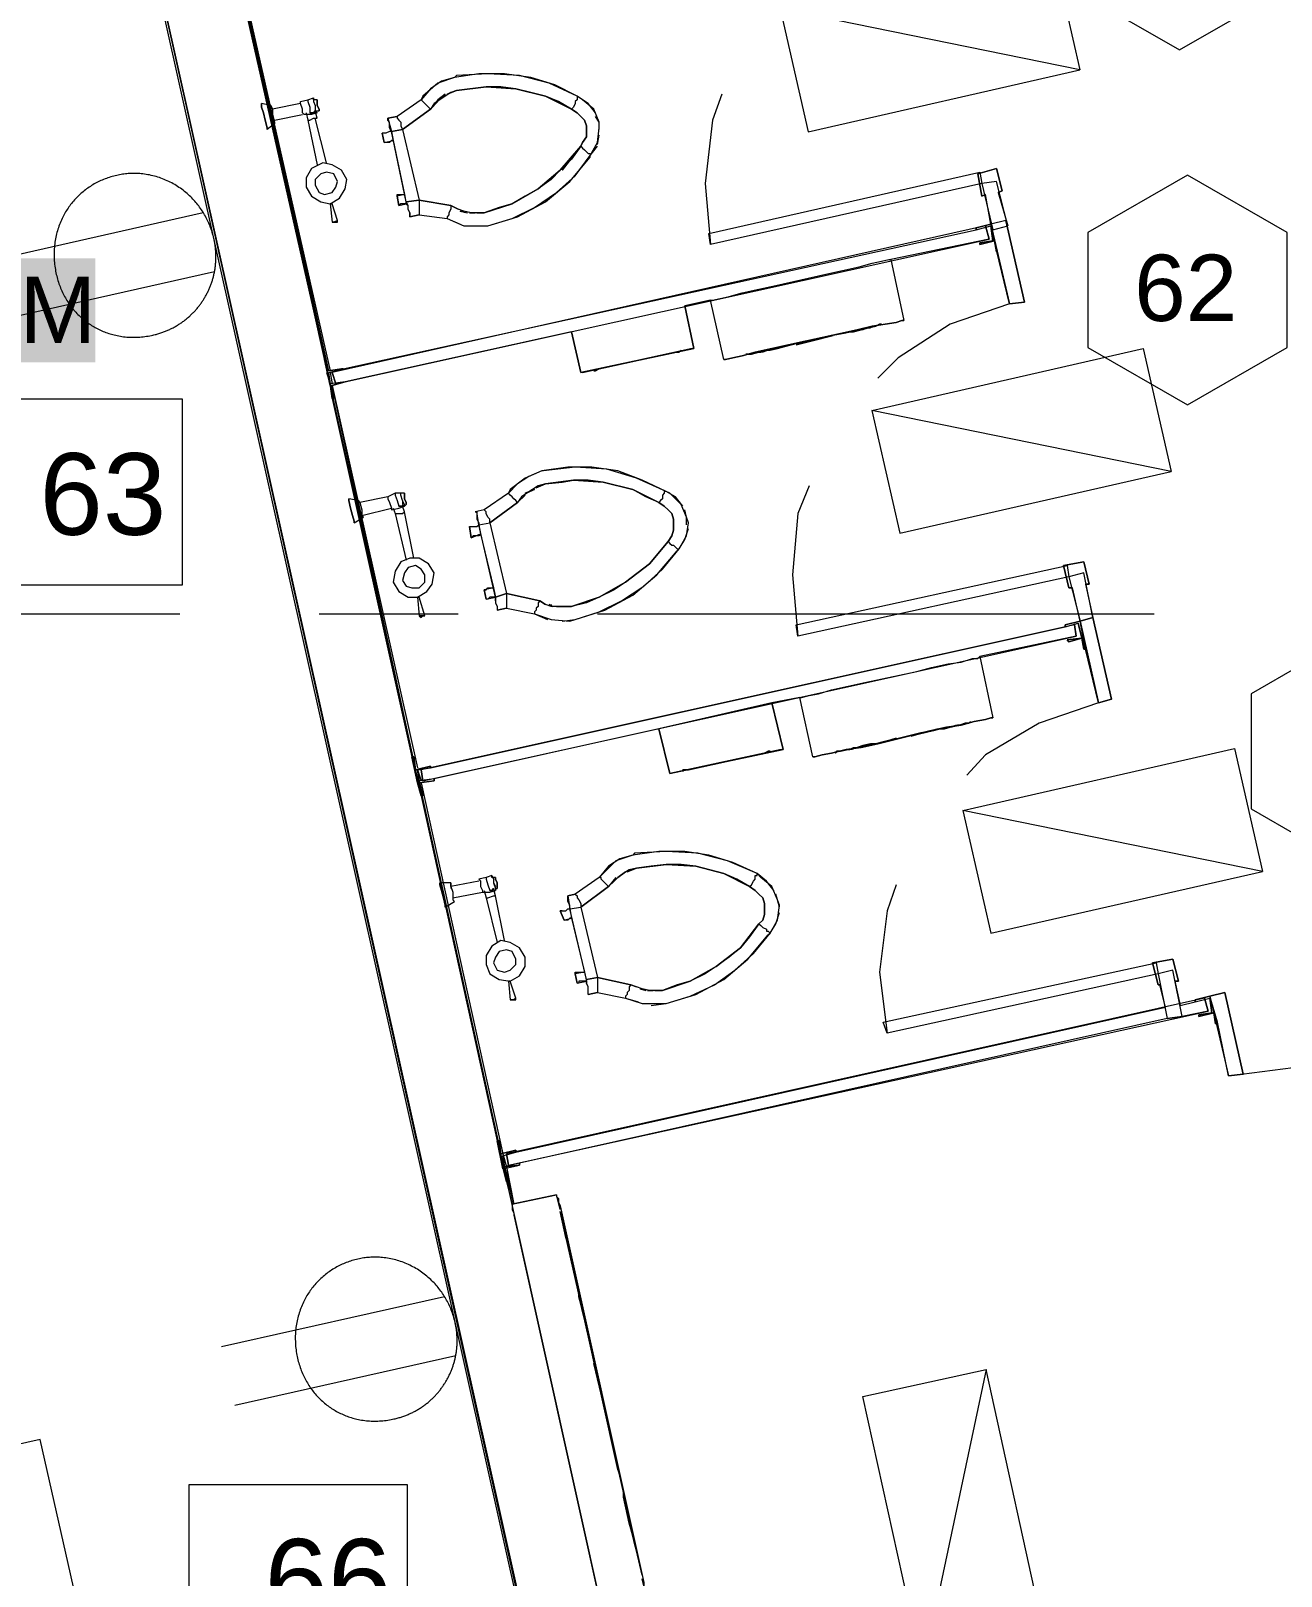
# Model space of a CAD drawing. Header units: inches. Extents: x 0.9 to 36.3, y 0.7 to 23.3.
# Drawn here: x 23.299 to 24.421, y 11.575 to 12.963 of the extents above; entities that cross this region are included whole.
import ezdxf

# ---------------------------------------------------------------- set-up
doc = ezdxf.new("R2010")
doc.units = ezdxf.units.IN
for name, color, linetype, lineweight, true_color in [('Doors', 7, 'Continuous', 5, 0xf2db9c), ('Lights', 7, 'Continuous', 15, 0xff0a0a), ('Numbering Lights', 1, 'Continuous', 15, 0xff0000), ('PDF_Geometry', 7, 'Continuous', 9, 0x777777)]:
    doc.layers.add(name, color=color, linetype=linetype, lineweight=lineweight, true_color=true_color)
doc.layers.add('Numbering receptecles', color=170, linetype='Continuous', lineweight=15)
doc.layers.add('Receptacles', color=170, linetype='Continuous', lineweight=15)
doc.layers.add('PDF_Solid Fills', color=7, linetype='Continuous', true_color=0xffffff)
doc.layers.add('PDF_Text', color=7, linetype='Continuous')
doc.styles.add('PDF Arial', font='arial.ttf')
doc.styles.get("Standard").update_dxf_attribs({"font": 'arial.ttf'})

msp = doc.modelspace()

# ---------------------------------------------------------------- linework, layer by layer
at = {"layer": 'Doors', "linetype": 'ByBlock'}
for points in [[(23.4857, 13.0078), (23.489, 12.9978), (23.4907, 12.9845), (23.489, 12.9978), (23.4924, 12.9845), (23.4907, 12.9845), (23.5624, 12.6678), (23.5657, 12.6578), (23.5774, 12.6595), (23.579, 12.6595), (24.1474, 12.7845), (24.1474, 12.7861), (24.1607, 12.7895), (24.1557, 12.8161)], [(23.919, 12.9061), (23.9107, 12.8828), (23.904, 12.8261), (23.909, 12.7711), (23.9074, 12.7811), (24.1507, 12.8361), (24.1524, 12.8261), (23.909, 12.7711)], [(24.1707, 12.8195), (24.1657, 12.8395), (24.1707, 12.8195)], [(24.1524, 12.8145), (24.149, 12.8345), (24.1524, 12.8145)], [(24.1673, 12.8178), (24.1707, 12.8195), (24.1673, 12.8178)], [(24.1673, 12.8178), (24.1757, 12.7878)], [(24.1773, 12.7178), (24.124, 12.6995), (24.0774, 12.6695), (24.059, 12.6512)], [(23.9974, 12.5545), (23.9874, 12.5295), (23.9824, 12.4745), (23.9874, 12.4195), (23.9857, 12.4295), (24.229, 12.4828), (24.2307, 12.4728), (23.9874, 12.4195)], [(24.2307, 12.4628), (24.2257, 12.4828), (24.2307, 12.4628)], [(24.2457, 12.4662), (24.2523, 12.4362), (24.244, 12.4762), (24.2307, 12.4728), (24.2407, 12.4328), (24.2523, 12.4362), (24.2407, 12.4328), (24.234, 12.4628)], [(24.249, 12.4662), (24.244, 12.4862), (24.249, 12.4662)], [(24.2457, 12.4662), (24.249, 12.4662), (24.2457, 12.4662)], [(24.2573, 12.3595), (24.204, 12.3412), (24.1557, 12.3128), (24.139, 12.2945)], [(24.0757, 12.1962), (24.0674, 12.1728), (24.0607, 12.1178), (24.0674, 12.0628), (24.064, 12.0728), (24.309, 12.1262), (24.3107, 12.1162), (24.0674, 12.0628)], [(24.329, 12.1095), (24.324, 12.1295), (24.329, 12.1095)], [(24.3107, 12.1062), (24.3057, 12.1262), (24.3107, 12.1062)], [(24.3857, 12.0262), (24.4507, 12.0345), (24.469, 12.0328)]]:
    msp.add_lwpolyline(points, dxfattribs=at)
for points in [[(24.149, 12.8345), (24.1657, 12.8395)], [(24.1524, 12.8145), (24.1557, 12.8161)], [(24.2257, 12.4828), (24.244, 12.4862)], [(24.2307, 12.4628), (24.234, 12.4628)], [(24.3057, 12.1262), (24.324, 12.1295)]]:
    msp.add_lwpolyline(points, close=True, dxfattribs=at)
at = {"layer": 'Lights', "linetype": 'ByBlock'}
for points in [[(23.9715, 12.9829), (24.2152, 13.0385), (24.2404, 12.9281), (23.9715, 12.9829), (23.9966, 12.8725), (24.2404, 12.9281)], [(24.0537, 12.6222), (24.2974, 12.6777), (24.3226, 12.5673), (24.0537, 12.6222), (24.0788, 12.5118), (24.3226, 12.5673)], [(24.1355, 12.263), (24.3793, 12.3186), (24.4044, 12.2082), (24.1355, 12.263), (24.1607, 12.1526), (24.4044, 12.2082)], [(24.0994, 11.4924), (24.0457, 11.7366), (24.1563, 11.7609), (24.0994, 11.4924), (24.21, 11.5167), (24.1563, 11.7609)], [(23.3619, 11.4542), (22.996, 11.3718), (22.9411, 11.6157), (23.3619, 11.4542), (23.307, 11.698), (22.9411, 11.6157)]]:
    msp.add_lwpolyline(points, dxfattribs=at)
at = {"layer": 'Numbering Lights', "linetype": 'ByBlock', "ltscale": 0.001}
for points in [[(24.3299, 13.1524), (24.2405, 13.1008), (24.2405, 12.9975), (24.3299, 12.9459), (24.4194, 12.9975), (24.4194, 13.1008)], [(24.3372, 12.8335), (24.2478, 12.7819), (24.2478, 12.6787), (24.3372, 12.6271), (24.4266, 12.6787), (24.4266, 12.7819)], [(24.4836, 12.4192), (24.3942, 12.3676), (24.3942, 12.2644), (24.4836, 12.2128), (24.573, 12.2644), (24.573, 12.3676)]]:
    msp.add_lwpolyline(points, close=True, dxfattribs=at)
at = {"layer": 'Numbering receptecles', "linetype": 'ByBlock', "ltscale": 0.001}
for points in [[(23.2385, 12.6325), (23.4345, 12.6325), (23.4345, 12.4652), (23.2385, 12.4652)], [(23.4406, 11.6575), (23.6366, 11.6575), (23.6366, 11.4902), (23.4406, 11.4902)]]:
    msp.add_lwpolyline(points, close=True, dxfattribs=at)
at = {"layer": 'PDF_Geometry', "linetype": 'ByBlock'}
for points in [[(22.2958, 10.8096), (23.8224, 11.1479), (23.8274, 11.1495), (23.419, 12.9828), (23.3624, 13.2428), (23.4107, 13.2528), (23.4574, 13.0411), (24.1007, 13.1845), (23.9557, 13.8344), (23.3124, 13.6911), (23.3291, 13.6194), (23.2807, 13.6094)], [(23.419, 12.9828), (23.3624, 13.2428), (23.3607, 13.2428), (23.359, 13.2428), (23.4174, 12.9811), (23.4174, 12.9828), (23.419, 12.9828), (23.7907, 11.3145)], [(23.489, 12.9978), (23.8957, 11.1645), (24.534, 11.3062)], [(23.4907, 12.9845), (23.4924, 12.9845), (23.4907, 12.9961), (23.5657, 12.6578), (23.4907, 12.9961), (23.5674, 12.6578)], [(23.7857, 11.3262), (23.4174, 12.9811), (23.4174, 12.9828)], [(23.7874, 11.3262), (23.419, 12.9828), (23.7874, 11.3262)], [(23.639, 12.7995), (23.639, 12.7961), (23.6474, 12.7978), (23.6724, 12.7945), (23.6874, 12.7878), (23.704, 12.7878), (23.709, 12.7878), (23.7357, 12.7961), (23.7607, 12.8095), (23.7824, 12.8278), (23.8007, 12.8495), (23.8007, 12.8511), (23.8074, 12.8628), (23.809, 12.8761), (23.809, 12.8811), (23.804, 12.8928), (23.794, 12.9011), (23.789, 12.9045), (23.764, 12.9161), (23.7374, 12.9228), (23.709, 12.9245), (23.6807, 12.9228), (23.679, 12.9211), (23.664, 12.9161), (23.6507, 12.9045), (23.649, 12.9011), (23.6274, 12.8861), (23.619, 12.8845), (23.6274, 12.8861), (23.6274, 12.8845), (23.629, 12.8828), (23.6307, 12.8811), (23.6307, 12.8778), (23.6324, 12.8745), (23.6224, 12.8728), (23.624, 12.8645), (23.634, 12.8161), (23.6357, 12.8078), (23.6374, 12.8061)], [(23.8057, 12.8895), (23.799, 12.8978), (23.789, 12.9045), (23.769, 12.9145), (23.7474, 12.9211), (23.724, 12.9245), (23.7007, 12.9245), (23.679, 12.9211), (23.6674, 12.9178), (23.6574, 12.9111), (23.649, 12.9011), (23.6274, 12.8861)], [(23.6707, 12.9061), (23.664, 12.9011), (23.6574, 12.8928), (23.6324, 12.8745), (23.6474, 12.8111), (23.6757, 12.8061), (23.6824, 12.8028), (23.6757, 12.8061), (23.6757, 12.8028), (23.674, 12.7995), (23.674, 12.7978), (23.6724, 12.7961), (23.6724, 12.7945), (23.684, 12.7895)], [(23.6724, 12.9061), (23.6807, 12.9095), (23.6757, 12.9078), (23.6707, 12.9045), (23.6657, 12.9011), (23.6607, 12.8978), (23.6574, 12.8928), (23.6557, 12.8945), (23.654, 12.8961), (23.6524, 12.8978), (23.6507, 12.8995), (23.649, 12.9011)], [(23.664, 12.9011), (23.6707, 12.9061), (23.6657, 12.9011)], [(23.7924, 12.8595), (23.784, 12.8478), (23.774, 12.8378), (23.7657, 12.8295), (23.754, 12.8211), (23.7424, 12.8145), (23.7307, 12.8078), (23.719, 12.8045), (23.7057, 12.7995), (23.7307, 12.8078), (23.754, 12.8211), (23.774, 12.8378), (23.754, 12.8211), (23.7307, 12.8078), (23.7057, 12.7995), (23.699, 12.7995), (23.7057, 12.7995), (23.7307, 12.8078), (23.754, 12.8211), (23.774, 12.8378), (23.7924, 12.8595), (23.794, 12.8628), (23.7974, 12.8678), (23.7974, 12.8728), (23.7974, 12.8778), (23.7957, 12.8828), (23.7924, 12.8861), (23.789, 12.8895), (23.784, 12.8928), (23.7607, 12.9045), (23.734, 12.9111), (23.7074, 12.9128), (23.6807, 12.9095), (23.6724, 12.9061), (23.6807, 12.9095), (23.7074, 12.9128), (23.734, 12.9111), (23.7607, 12.9045), (23.784, 12.8928), (23.7724, 12.8995), (23.7607, 12.9045), (23.7474, 12.9078), (23.734, 12.9111), (23.7207, 12.9128), (23.7074, 12.9128), (23.694, 12.9111), (23.6807, 12.9095), (23.7074, 12.9128), (23.734, 12.9111), (23.7607, 12.9045), (23.784, 12.8928)], [(23.514, 12.8961), (23.5057, 12.8978)], [(23.5407, 12.8978), (23.5157, 12.8928), (23.514, 12.8961), (23.5157, 12.8928), (23.5157, 12.8878), (23.5174, 12.8811), (23.5174, 12.8795), (23.5107, 12.8745)], [(23.5557, 12.9011), (23.5524, 12.9011), (23.5524, 12.9028), (23.5524, 12.8995), (23.554, 12.8961), (23.554, 12.8911), (23.5557, 12.8895), (23.5507, 12.8878), (23.544, 12.8878), (23.5424, 12.8895), (23.5424, 12.8928), (23.5407, 12.8978), (23.5407, 12.8995), (23.5474, 12.9011), (23.5524, 12.9028)], [(23.5457, 12.8895), (23.5474, 12.8828), (23.549, 12.8828), (23.5524, 12.8845), (23.5557, 12.8845), (23.554, 12.8911), (23.5574, 12.8911)], [(23.5474, 12.9011), (23.5474, 12.8995), (23.549, 12.8945), (23.549, 12.8895)], [(23.554, 12.8961), (23.554, 12.8928), (23.554, 12.8911), (23.5557, 12.8895)], [(23.6224, 12.8728), (23.6324, 12.8745), (23.6574, 12.8928), (23.664, 12.8995), (23.6574, 12.8928)], [(23.789, 12.9045), (23.789, 12.9028), (23.789, 12.9011), (23.7874, 12.8995), (23.7874, 12.8978), (23.7857, 12.8945), (23.784, 12.8928), (23.789, 12.8895), (23.7924, 12.8861), (23.7957, 12.8828), (23.7974, 12.8778), (23.7974, 12.8728), (23.7974, 12.8678), (23.794, 12.8628), (23.7924, 12.8595), (23.7757, 12.8378), (23.7924, 12.8595), (23.794, 12.8578), (23.7957, 12.8561), (23.7974, 12.8545), (23.799, 12.8528), (23.8007, 12.8528), (23.8007, 12.8511)], [(23.5174, 12.8828), (23.5424, 12.8878)], [(23.5174, 12.8795), (23.5174, 12.8811)], [(23.5474, 12.8828), (23.5557, 12.8428)], [(23.564, 12.8445), (23.554, 12.8845)], [(23.809, 12.8745), (23.809, 12.8811), (23.8057, 12.8861)], [(23.6474, 12.7978), (23.639, 12.7961), (23.639, 12.7978), (23.639, 12.7995), (23.6374, 12.8028), (23.6374, 12.8061), (23.6357, 12.8095), (23.6224, 12.8728), (23.6207, 12.8728), (23.6174, 12.8711), (23.6157, 12.8711), (23.614, 12.8711), (23.6157, 12.8628), (23.614, 12.8711)], [(23.6324, 12.8745), (23.6474, 12.8111), (23.6357, 12.8095), (23.6474, 12.8111)], [(23.8074, 12.8611), (23.809, 12.8695)], [(23.6957, 12.7878), (23.709, 12.7878), (23.7307, 12.7945), (23.7507, 12.8045), (23.7707, 12.8178), (23.7874, 12.8328), (23.8007, 12.8511), (23.8074, 12.8595)], [(23.7057, 12.7995), (23.699, 12.7995), (23.694, 12.7995), (23.6874, 12.8011), (23.6824, 12.8028), (23.6757, 12.8061), (23.6474, 12.8111), (23.6474, 12.8078), (23.6474, 12.8045), (23.6474, 12.8028), (23.6474, 12.7995), (23.6474, 12.7978), (23.6724, 12.7945)], [(23.5674, 12.8078), (23.569, 12.7911)], [(23.5674, 12.8078), (23.569, 12.8078), (23.5674, 12.8078)], [(23.574, 12.7911), (23.574, 12.7928), (23.569, 12.8078)], [(23.689, 12.7995), (23.684, 12.8011), (23.6907, 12.7995)], [(23.6857, 12.8011), (23.6874, 12.8011)], [(23.694, 12.7995), (23.6957, 12.7995)], [(23.569, 12.7911), (23.569, 12.7911)], [(23.5724, 12.6462), (24.159, 12.7761), (24.1557, 12.7878), (23.569, 12.6562), (23.5724, 12.6462), (23.569, 12.6562)], [(24.1557, 12.7878), (24.159, 12.7761), (24.0707, 12.7578), (24.0824, 12.7028)], [(24.174, 12.7928), (24.1907, 12.7195), (24.174, 12.7928), (24.1607, 12.7895), (24.1773, 12.7178), (24.1907, 12.7195), (24.1773, 12.7178), (24.1657, 12.7661), (24.1657, 12.7645), (24.164, 12.7745), (24.1507, 12.7711), (24.1507, 12.7728), (24.1624, 12.7745), (24.1607, 12.7878)], [(23.909, 12.7211), (23.9107, 12.7211), (23.9174, 12.7228), (23.9257, 12.7245), (23.9374, 12.7278), (23.9524, 12.7311), (23.9674, 12.7345), (24.0124, 12.7445), (24.0274, 12.7478), (24.0424, 12.7511), (24.054, 12.7545), (24.0624, 12.7561), (24.069, 12.7578), (24.0707, 12.7578)], [(23.9207, 12.6678), (23.909, 12.7211), (23.8857, 12.7161)], [(23.784, 12.6928), (23.5807, 12.6478), (23.569, 12.6445)], [(23.9524, 12.6745), (23.954, 12.6745), (23.9574, 12.6762), (23.9624, 12.6762), (23.969, 12.6778), (23.9757, 12.6795), (23.994, 12.6845), (23.979, 12.6812), (23.9724, 12.6795), (23.9657, 12.6778), (23.9607, 12.6762), (23.9557, 12.6745), (23.9524, 12.6745), (23.9507, 12.6745)], [(23.8924, 12.6778), (23.794, 12.6562), (23.8924, 12.6778)], [(23.8774, 12.6745), (23.809, 12.6595), (23.8774, 12.6745)], [(23.5674, 12.6445), (23.5624, 12.6678), (23.5657, 12.6578), (23.5774, 12.6595), (23.579, 12.6595), (23.5774, 12.6595), (23.5657, 12.6578), (23.5624, 12.6678)], [(23.564, 12.6562), (23.5674, 12.6462), (23.569, 12.6328), (23.5674, 12.6462), (23.5707, 12.6328), (23.569, 12.6328), (23.6407, 12.3112), (23.6424, 12.3112), (23.644, 12.2995), (23.6574, 12.3028), (23.6574, 12.3012), (23.6574, 12.3028), (23.644, 12.2995), (23.6424, 12.3112), (23.6407, 12.3112)], [(23.5657, 12.6562), (23.5674, 12.6462)], [(23.5674, 12.6562), (23.569, 12.6462)], [(23.569, 12.6445), (23.5807, 12.6478), (23.569, 12.6445)], [(23.569, 12.6328), (23.5707, 12.6328), (23.569, 12.6445), (23.644, 12.2995), (23.569, 12.6445), (23.6457, 12.3012)], [(23.7157, 12.4512), (23.7157, 12.4545), (23.7007, 12.5195), (23.7107, 12.5212), (23.7257, 12.4578), (23.7157, 12.4545), (23.7157, 12.4512), (23.7157, 12.4495), (23.7174, 12.4462), (23.7174, 12.4445), (23.7174, 12.4428), (23.7257, 12.4445), (23.7507, 12.4395), (23.7657, 12.4345), (23.7824, 12.4328), (23.7874, 12.4345), (23.814, 12.4428), (23.839, 12.4562), (23.8607, 12.4745), (23.879, 12.4962), (23.8807, 12.4978), (23.8874, 12.5095), (23.889, 12.5212), (23.8874, 12.5262), (23.8824, 12.5378), (23.8724, 12.5478), (23.869, 12.5495), (23.8424, 12.5612), (23.8157, 12.5695), (23.7874, 12.5712), (23.759, 12.5678), (23.7574, 12.5678), (23.7424, 12.5612), (23.729, 12.5512), (23.7274, 12.5478), (23.7057, 12.5328), (23.6974, 12.5312), (23.699, 12.5312), (23.699, 12.5295), (23.699, 12.5278), (23.699, 12.5245), (23.7007, 12.5212), (23.7007, 12.5195), (23.699, 12.5312)], [(23.884, 12.5362), (23.8774, 12.5445), (23.869, 12.5495), (23.8474, 12.5595), (23.8257, 12.5678), (23.8024, 12.5712), (23.7807, 12.5712), (23.7574, 12.5678), (23.7457, 12.5628), (23.7357, 12.5562), (23.7274, 12.5478), (23.7057, 12.5328)], [(23.7757, 12.4462), (23.7707, 12.4462), (23.7774, 12.4462), (23.784, 12.4462), (23.809, 12.4545), (23.8324, 12.4678), (23.854, 12.4845), (23.8707, 12.5045), (23.874, 12.5095), (23.8757, 12.5145), (23.8757, 12.5195), (23.8757, 12.5245), (23.874, 12.5295), (23.8707, 12.5328), (23.8674, 12.5362), (23.8624, 12.5395), (23.839, 12.5512), (23.8124, 12.5578), (23.7857, 12.5595), (23.7607, 12.5562), (23.7524, 12.5528), (23.7607, 12.5562), (23.7757, 12.5578), (23.7857, 12.5595), (23.8124, 12.5578), (23.839, 12.5512), (23.8624, 12.5395), (23.8507, 12.5445), (23.839, 12.5512), (23.8257, 12.5545), (23.8124, 12.5578), (23.799, 12.5595), (23.7857, 12.5595), (23.7724, 12.5578), (23.7607, 12.5562), (23.7757, 12.5578), (23.7857, 12.5595), (23.8124, 12.5578), (23.839, 12.5512), (23.8624, 12.5395)], [(23.634, 12.5478), (23.6307, 12.5478), (23.6257, 12.5478), (23.619, 12.5445), (23.594, 12.5395), (23.5924, 12.5412), (23.594, 12.5395), (23.5957, 12.5328), (23.5957, 12.5278), (23.5974, 12.5262)], [(23.619, 12.5445), (23.619, 12.5428), (23.6207, 12.5395), (23.6224, 12.5345), (23.6224, 12.5328), (23.629, 12.5345), (23.634, 12.5362), (23.6357, 12.5378)], [(23.6257, 12.5478), (23.6257, 12.5462), (23.6274, 12.5412), (23.629, 12.5362)], [(23.6324, 12.5412), (23.6324, 12.5378), (23.634, 12.5362), (23.634, 12.5378), (23.6324, 12.5412), (23.6307, 12.5462), (23.6307, 12.5478)], [(23.7107, 12.5212), (23.7357, 12.5395), (23.7424, 12.5462), (23.7357, 12.5395), (23.7107, 12.5212), (23.7257, 12.4578), (23.7257, 12.4545), (23.7257, 12.4512), (23.7257, 12.4478), (23.7257, 12.4462), (23.7257, 12.4445), (23.7507, 12.4395)], [(23.7524, 12.5528), (23.7607, 12.5562), (23.754, 12.5545), (23.749, 12.5512), (23.744, 12.5478), (23.739, 12.5445), (23.7357, 12.5395), (23.734, 12.5412), (23.7324, 12.5428), (23.7307, 12.5445), (23.729, 12.5462), (23.7274, 12.5478)], [(23.7357, 12.5395), (23.7424, 12.5462)], [(23.7507, 12.5512), (23.7424, 12.5478), (23.7507, 12.5512), (23.744, 12.5478)], [(23.869, 12.5495), (23.8674, 12.5495), (23.8674, 12.5478), (23.8657, 12.5462), (23.8657, 12.5428), (23.864, 12.5412), (23.8624, 12.5395), (23.8674, 12.5362), (23.8707, 12.5328), (23.874, 12.5295), (23.8757, 12.5245), (23.8757, 12.5195), (23.8757, 12.5145), (23.874, 12.5095), (23.8707, 12.5045), (23.854, 12.4845), (23.8324, 12.4678), (23.809, 12.4545), (23.784, 12.4462), (23.7774, 12.4462)], [(23.5924, 12.5412), (23.584, 12.5428)], [(23.589, 12.5212), (23.5974, 12.5262), (23.5957, 12.5278), (23.6224, 12.5345)], [(23.624, 12.5345), (23.6257, 12.5295), (23.6357, 12.4878)], [(23.6257, 12.5295), (23.6274, 12.5295), (23.6324, 12.5295), (23.634, 12.5312)], [(23.6424, 12.4895), (23.634, 12.5312), (23.6324, 12.5362)], [(23.7007, 12.5195), (23.7107, 12.5212), (23.7107, 12.5245), (23.709, 12.5262), (23.7074, 12.5295), (23.7074, 12.5312), (23.7057, 12.5328), (23.6974, 12.5312)], [(23.8874, 12.5195), (23.8874, 12.5262), (23.8857, 12.5328)], [(23.6924, 12.5178), (23.694, 12.5078), (23.6924, 12.5178), (23.694, 12.5178), (23.6957, 12.5178), (23.6974, 12.5178), (23.699, 12.5178), (23.7007, 12.5195), (23.7024, 12.5112), (23.714, 12.4628), (23.7157, 12.4545), (23.7257, 12.4578), (23.7557, 12.4512), (23.7607, 12.4478), (23.7557, 12.4512), (23.754, 12.4495), (23.754, 12.4462), (23.7524, 12.4445), (23.7524, 12.4428), (23.7507, 12.4412), (23.7507, 12.4395), (23.7624, 12.4345)], [(23.7757, 12.4328), (23.7874, 12.4345), (23.809, 12.4412), (23.829, 12.4512), (23.849, 12.4645), (23.8657, 12.4795), (23.8807, 12.4978), (23.8857, 12.5062), (23.889, 12.5162)], [(23.8707, 12.5045), (23.8624, 12.4945), (23.854, 12.4845), (23.844, 12.4762), (23.8324, 12.4678), (23.8224, 12.4612), (23.809, 12.4545), (23.7974, 12.4495), (23.784, 12.4462), (23.809, 12.4545), (23.8324, 12.4678), (23.854, 12.4845), (23.8707, 12.5045), (23.8724, 12.5028), (23.874, 12.5012), (23.8757, 12.5012), (23.8774, 12.4995), (23.879, 12.4978), (23.8807, 12.4978)], [(23.6457, 12.4545), (23.6474, 12.4378), (23.649, 12.4362)], [(23.6457, 12.4545), (23.6474, 12.4545), (23.6457, 12.4545)], [(23.6524, 12.4378), (23.6474, 12.4545)], [(23.784, 12.4462), (23.779, 12.4462), (23.7724, 12.4462), (23.7657, 12.4462), (23.7607, 12.4478), (23.7557, 12.4512), (23.7257, 12.4578)], [(23.7657, 12.4478), (23.7657, 12.4462)], [(22.9324, 12.4395), (23.4324, 12.4395)], [(23.5574, 12.4395), (23.6824, 12.4395)], [(23.6457, 12.2878), (23.6407, 12.3112), (23.6424, 12.3112), (23.644, 12.2995), (23.6574, 12.3028), (23.6574, 12.3012), (24.2273, 12.4278), (24.2273, 12.4295), (24.2407, 12.4328), (24.2523, 12.4362), (24.269, 12.3628), (24.2523, 12.4362), (24.2407, 12.4328), (24.2573, 12.3595), (24.269, 12.3628), (24.2573, 12.3595), (24.2457, 12.4078), (24.244, 12.4078), (24.2423, 12.4178), (24.2307, 12.4145), (24.229, 12.4162), (24.2423, 12.4178), (24.239, 12.4312)], [(23.6524, 12.4378), (23.6524, 12.4378)], [(23.7257, 12.4445), (23.7174, 12.4428)], [(23.7724, 12.4462), (23.774, 12.4462)], [(23.8074, 12.4395), (24.3073, 12.4395)], [(23.6507, 12.2895), (24.2373, 12.4195), (24.2357, 12.4295), (23.649, 12.2995), (23.6507, 12.2895), (23.649, 12.2995)], [(24.2357, 12.4295), (24.2373, 12.4195), (24.1507, 12.4012), (24.1624, 12.3462)], [(23.989, 12.3645), (23.9907, 12.3645), (23.9974, 12.3662), (24.0057, 12.3678), (24.0174, 12.3712), (24.0324, 12.3745), (24.0474, 12.3778), (24.094, 12.3878), (24.1074, 12.3912), (24.1224, 12.3945), (24.134, 12.3962), (24.144, 12.3995), (24.149, 12.3995), (24.1507, 12.4012)], [(24.0007, 12.3112), (23.989, 12.3645), (23.964, 12.3595), (23.8624, 12.3362), (23.8724, 12.2962), (23.974, 12.3178), (23.964, 12.3595), (23.974, 12.3178), (23.8724, 12.2962), (23.8624, 12.3362), (23.6607, 12.2912), (23.6607, 12.2895), (23.6474, 12.2878), (23.6507, 12.2762), (23.649, 12.2762)], [(23.9724, 12.3178), (23.8724, 12.2962), (23.9724, 12.3178)], [(23.9574, 12.3145), (23.889, 12.2995), (23.9574, 12.3145)], [(23.644, 12.2978), (23.6457, 12.2878), (23.649, 12.2762), (23.6457, 12.2878), (23.6474, 12.2895), (23.6507, 12.2762), (23.649, 12.2762), (23.7174, 11.9662), (23.719, 11.9662), (23.7207, 11.9545), (23.734, 11.9578), (23.734, 11.9562), (23.734, 11.9578), (23.7207, 11.9545), (23.719, 11.9662), (23.7174, 11.9662)], [(23.6474, 12.2895), (23.6457, 12.2995), (23.6474, 12.2895), (23.6457, 12.2995), (23.6474, 12.2895), (23.6457, 12.2995), (23.649, 12.2895)], [(23.649, 12.2878), (23.7224, 11.9545), (23.7257, 11.9428), (23.7324, 11.9095), (23.724, 11.9428), (23.7224, 11.9528), (23.724, 11.9428), (23.7324, 11.9095)], [(23.799, 12.0978), (23.8074, 12.0995), (23.8324, 12.0945), (23.8474, 12.0895), (23.864, 12.0895), (23.869, 12.0895), (23.8957, 12.0978), (23.9207, 12.1112), (23.9424, 12.1295), (23.9607, 12.1512), (23.9624, 12.1528), (23.969, 12.1645), (23.9707, 12.1778), (23.969, 12.1828), (23.964, 12.1945), (23.954, 12.2028), (23.9507, 12.2062), (23.924, 12.2178), (23.8974, 12.2245), (23.869, 12.2262), (23.8407, 12.2245), (23.839, 12.2228), (23.824, 12.2178), (23.8124, 12.2062), (23.809, 12.2028), (23.7874, 12.1878), (23.7807, 12.1862), (23.7874, 12.1878), (23.789, 12.1862), (23.789, 12.1845), (23.7907, 12.1828), (23.7924, 12.1795), (23.7924, 12.1762), (23.8074, 12.1128), (23.7974, 12.1112), (23.8074, 12.1128)], [(23.9657, 12.1912), (23.959, 12.1995), (23.9507, 12.2062), (23.929, 12.2162), (23.9074, 12.2228), (23.8857, 12.2262), (23.8624, 12.2262), (23.839, 12.2228), (23.8274, 12.2195), (23.8174, 12.2128), (23.809, 12.2028), (23.7874, 12.1878)], [(23.944, 12.1945), (23.949, 12.1912), (23.9524, 12.1878), (23.9557, 12.1845), (23.9574, 12.1795), (23.9574, 12.1745), (23.9574, 12.1695), (23.9557, 12.1645), (23.9524, 12.1612), (23.9357, 12.1395), (23.914, 12.1228), (23.8907, 12.1095), (23.8657, 12.1012), (23.859, 12.1012), (23.8657, 12.1012), (23.8907, 12.1095), (23.914, 12.1228), (23.9357, 12.1395), (23.9524, 12.1612), (23.9557, 12.1645), (23.9574, 12.1695), (23.9574, 12.1745), (23.9574, 12.1795), (23.9557, 12.1845), (23.9524, 12.1878), (23.949, 12.1912), (23.944, 12.1945), (23.9207, 12.2062), (23.8957, 12.2128), (23.869, 12.2145), (23.8424, 12.2112), (23.834, 12.2078), (23.8424, 12.2112), (23.869, 12.2145), (23.8957, 12.2128), (23.9207, 12.2062), (23.944, 12.1945), (23.9324, 12.2012), (23.9207, 12.2062), (23.9074, 12.2095), (23.8957, 12.2128), (23.8824, 12.2145), (23.869, 12.2145), (23.8557, 12.2128), (23.8424, 12.2112), (23.869, 12.2145), (23.8957, 12.2128), (23.9207, 12.2062), (23.944, 12.1945), (23.9457, 12.1962), (23.9474, 12.1995), (23.949, 12.2012), (23.949, 12.2028), (23.949, 12.2045), (23.9507, 12.2045), (23.9507, 12.2062)], [(23.6757, 12.1978), (23.6657, 12.1978)], [(23.7007, 12.1995), (23.6757, 12.1945), (23.6757, 12.1928)], [(23.6757, 12.1945), (23.6757, 12.1978), (23.6757, 12.1945), (23.6774, 12.1895), (23.6774, 12.1828), (23.679, 12.1812)], [(23.7124, 12.2045), (23.7074, 12.2028), (23.7007, 12.2012), (23.7024, 12.1995), (23.7024, 12.1945), (23.704, 12.1912), (23.704, 12.1895)], [(23.7074, 12.2028), (23.7074, 12.2012), (23.709, 12.1962), (23.7107, 12.1912)], [(23.7157, 12.2028), (23.7124, 12.2028), (23.7124, 12.2045), (23.714, 12.2012), (23.714, 12.1978), (23.7157, 12.1928), (23.7157, 12.1912)], [(23.714, 12.1978), (23.7157, 12.1945)], [(23.8074, 12.0995), (23.799, 12.0978), (23.799, 12.0995), (23.799, 12.1012), (23.799, 12.1045), (23.7974, 12.1078), (23.7974, 12.1112), (23.7824, 12.1745), (23.7924, 12.1762), (23.8174, 12.1945), (23.824, 12.2012), (23.8174, 12.1945)], [(23.824, 12.2028), (23.8174, 12.1945), (23.7924, 12.1762), (23.8074, 12.1128), (23.8374, 12.1062), (23.8424, 12.1045), (23.8374, 12.1062), (23.8357, 12.1045), (23.8357, 12.1012), (23.834, 12.0995), (23.834, 12.0978), (23.8324, 12.0962), (23.8324, 12.0945), (23.844, 12.0912)], [(23.834, 12.2078), (23.8424, 12.2112), (23.8357, 12.2095), (23.8307, 12.2062), (23.8257, 12.2028), (23.8224, 12.1995), (23.8174, 12.1945), (23.8157, 12.1962), (23.814, 12.1978), (23.8124, 12.1995), (23.8107, 12.2012), (23.8107, 12.2028), (23.809, 12.2028)], [(23.8257, 12.2028), (23.8324, 12.2078)], [(23.6774, 12.1845), (23.704, 12.1895), (23.7107, 12.1895), (23.7157, 12.1912), (23.7157, 12.1928), (23.7174, 12.1928)], [(23.7057, 12.1912), (23.7074, 12.1845), (23.7174, 12.1445)], [(23.7074, 12.1845), (23.709, 12.1845), (23.714, 12.1862), (23.7157, 12.1862)], [(23.724, 12.1462), (23.7157, 12.1862), (23.714, 12.1928)], [(23.7157, 12.1928), (23.7157, 12.1928)], [(23.9707, 12.1762), (23.969, 12.1828), (23.9674, 12.1878)], [(23.6707, 12.1762), (23.679, 12.1812), (23.6774, 12.1828)], [(23.7757, 12.1728), (23.774, 12.1728), (23.7757, 12.1728), (23.7774, 12.1728), (23.779, 12.1728), (23.7807, 12.1745), (23.7824, 12.1745), (23.784, 12.1662), (23.7957, 12.1178), (23.7974, 12.1095), (23.7974, 12.1078)], [(23.7824, 12.1745), (23.7924, 12.1762)], [(23.8557, 12.0878), (23.869, 12.0895), (23.8907, 12.0962), (23.9124, 12.1062), (23.9307, 12.1195), (23.9474, 12.1345), (23.9624, 12.1528), (23.9674, 12.1612), (23.9707, 12.1712)], [(23.9524, 12.1612), (23.944, 12.1495), (23.9357, 12.1395), (23.9257, 12.1312), (23.914, 12.1228), (23.904, 12.1162), (23.8907, 12.1095), (23.879, 12.1062), (23.8657, 12.1012), (23.8907, 12.1095), (23.914, 12.1228), (23.9357, 12.1395), (23.9524, 12.1612), (23.954, 12.1595), (23.9557, 12.1578), (23.959, 12.1562), (23.959, 12.1545), (23.9607, 12.1545), (23.9624, 12.1528)], [(24.3523, 12.0945), (24.3557, 12.0828), (24.3323, 12.0778), (24.324, 12.1195), (24.3107, 12.1162), (24.319, 12.0762), (24.3323, 12.0778), (24.319, 12.0762), (23.7374, 11.9462), (23.7374, 11.9445), (23.724, 11.9428), (23.7274, 11.9312), (23.7257, 11.9295)], [(23.7224, 11.9412), (23.7174, 11.9662), (23.719, 11.9662), (23.7207, 11.9545), (23.734, 11.9578), (23.734, 11.9562), (24.3173, 12.0862), (24.3123, 12.1062)], [(23.7274, 12.1095), (23.729, 12.0928), (23.7307, 12.0928)], [(23.729, 12.1095), (23.7274, 12.1095), (23.729, 12.1095)], [(23.734, 12.0928), (23.734, 12.0945), (23.729, 12.1095)], [(23.8657, 12.1012), (23.8607, 12.1012), (23.854, 12.1012), (23.8474, 12.1028), (23.8424, 12.1045), (23.8374, 12.1062), (23.8074, 12.1128), (23.8074, 12.1095), (23.8074, 12.1062), (23.8074, 12.1045), (23.8074, 12.1012), (23.8074, 12.0995), (23.8324, 12.0945)], [(23.8474, 12.1028), (23.8474, 12.1028)], [(23.854, 12.1012), (23.8557, 12.1012)], [(24.3257, 12.1095), (24.329, 12.1095), (24.3257, 12.1095)], [(24.3257, 12.1095), (24.3307, 12.0878), (24.344, 12.0912), (24.344, 12.0928), (24.3573, 12.0962), (24.3707, 12.0995), (24.3873, 12.0262), (24.3707, 12.0995), (24.3573, 12.0962), (24.374, 12.0245), (24.3873, 12.0262), (24.374, 12.0245), (24.364, 12.0728), (24.3623, 12.0712), (24.3607, 12.0812), (24.3473, 12.0778), (24.3473, 12.0795), (24.359, 12.0812), (24.3573, 12.0945)], [(23.7274, 11.9445), (24.3557, 12.0828), (24.3523, 12.0945), (23.7257, 11.9545), (23.7274, 11.9445), (23.7257, 11.9545)], [(23.7207, 11.9528), (23.7224, 11.9428), (23.7257, 11.9295), (23.7224, 11.9428), (23.724, 11.9428), (23.7274, 11.9312), (23.7257, 11.9295), (23.7307, 11.9095), (23.7707, 11.9178), (23.7307, 11.9095), (23.7307, 11.9078), (23.7307, 11.9062), (23.7307, 11.9045), (23.7324, 11.9012), (23.7324, 11.8995), (23.8074, 11.5612), (23.809, 11.5579), (23.809, 11.5562), (23.809, 11.5545), (23.809, 11.5529), (23.809, 11.5512)], [(23.7224, 11.9528), (23.724, 11.9428)], [(23.774, 11.9045), (23.7707, 11.9178), (23.7707, 11.9162), (23.7724, 11.9145), (23.7724, 11.9128), (23.7724, 11.9112), (23.774, 11.9078), (23.849, 11.5695), (23.849, 11.5679), (23.849, 11.5645), (23.8507, 11.5629), (23.8507, 11.5612), (23.8507, 11.5595), (23.8474, 11.5729)], [(23.8474, 11.5762), (23.774, 11.9028)], [(23.8174, 11.7112), (23.804, 11.7662), (23.8174, 11.7112)]]:
    msp.add_lwpolyline(points, dxfattribs=at)
for points in [[(23.5107, 12.8745), (23.5107, 12.8761), (23.509, 12.8828), (23.5074, 12.8895), (23.5057, 12.8945), (23.5057, 12.8978), (23.5057, 12.8945), (23.5074, 12.8895), (23.509, 12.8828), (23.5107, 12.8761)], [(23.554, 12.8911), (23.5524, 12.8895), (23.549, 12.8895), (23.5524, 12.8895)], [(23.5574, 12.8911), (23.5574, 12.8928), (23.5557, 12.8961), (23.5557, 12.8995), (23.5557, 12.9011), (23.5557, 12.8995), (23.5557, 12.8961), (23.5574, 12.8928)], [(23.6224, 12.8728), (23.6207, 12.8761), (23.6207, 12.8795), (23.6207, 12.8811), (23.619, 12.8828), (23.619, 12.8845)], [(23.624, 12.8645), (23.6224, 12.8645), (23.6207, 12.8628), (23.619, 12.8628), (23.6174, 12.8628), (23.6157, 12.8628)], [(23.5824, 12.8295), (23.5774, 12.8378), (23.569, 12.8428), (23.5607, 12.8445), (23.5507, 12.8395), (23.5457, 12.8311), (23.5457, 12.8228), (23.5507, 12.8145), (23.559, 12.8095), (23.5674, 12.8078), (23.5757, 12.8128), (23.5807, 12.8211), (23.5824, 12.8295), (23.5774, 12.8378), (23.569, 12.8428), (23.5607, 12.8445), (23.5507, 12.8395), (23.5457, 12.8311), (23.5457, 12.8228), (23.5507, 12.8145), (23.559, 12.8095), (23.5674, 12.8078), (23.5757, 12.8128), (23.5807, 12.8211)], [(23.574, 12.8278), (23.5707, 12.8345), (23.564, 12.8361), (23.559, 12.8345), (23.554, 12.8295), (23.554, 12.8245), (23.5574, 12.8178), (23.5624, 12.8161), (23.569, 12.8178), (23.5724, 12.8228)], [(24.1757, 12.7878), (24.1657, 12.8278), (24.1524, 12.8261), (24.1624, 12.7845)], [(23.634, 12.8161), (23.6274, 12.8145), (23.6274, 12.8161), (23.629, 12.8161), (23.6307, 12.8161), (23.6324, 12.8161)], [(23.629, 12.8061), (23.6274, 12.8145)], [(23.6357, 12.8078), (23.634, 12.8078), (23.6324, 12.8078), (23.6307, 12.8078), (23.629, 12.8061)], [(23.6924, 12.7995), (23.6974, 12.7995)], [(23.5707, 12.7911), (23.569, 12.7911), (23.5707, 12.7911), (23.574, 12.7928)], [(23.5724, 12.7911), (23.569, 12.7911), (23.5724, 12.7911), (23.574, 12.7911)], [(24.1607, 12.7878), (24.1624, 12.7745), (24.1507, 12.7728), (24.1507, 12.7711), (24.164, 12.7745), (24.1657, 12.7645), (24.1657, 12.7661), (24.1607, 12.7895), (24.1474, 12.7861), (24.1474, 12.7845)], [(24.1607, 12.7895), (24.1474, 12.7861), (24.1474, 12.7845), (24.1474, 12.7861)], [(24.1657, 12.7661), (24.1657, 12.7645), (24.164, 12.7745), (24.1507, 12.7711), (24.1507, 12.7728), (24.1624, 12.7745), (24.1607, 12.7878), (24.1624, 12.7745), (24.1507, 12.7728), (24.1507, 12.7711), (24.164, 12.7745), (24.1657, 12.7645)], [(23.784, 12.6928), (23.7924, 12.6562), (23.894, 12.6778), (23.8857, 12.7161), (23.894, 12.6778), (23.7924, 12.6562)], [(24.0257, 12.6912), (23.979, 12.6812), (23.964, 12.6778), (23.949, 12.6745), (23.9374, 12.6712), (23.929, 12.6695), (23.9224, 12.6678), (23.9207, 12.6678), (23.9224, 12.6678), (23.929, 12.6695), (23.9374, 12.6712), (23.949, 12.6745), (23.964, 12.6778), (23.979, 12.6812), (24.0257, 12.6912), (24.0407, 12.6945), (24.054, 12.6978), (24.0657, 12.6995), (24.0757, 12.7011), (24.0807, 12.7028), (24.0824, 12.7028), (24.0807, 12.7028), (24.0757, 12.7011), (24.0657, 12.6995), (24.054, 12.6978), (24.0407, 12.6945), (24.0257, 12.6912), (24.034, 12.6928), (24.044, 12.6945), (24.0507, 12.6962), (24.0574, 12.6978), (24.0607, 12.6995), (24.0624, 12.6995), (24.0607, 12.6995), (24.0574, 12.6978), (24.0507, 12.6962), (24.044, 12.6945), (24.034, 12.6928), (24.0257, 12.6912), (23.979, 12.6812), (23.969, 12.6778), (23.9607, 12.6762), (23.9524, 12.6745), (23.9457, 12.6728), (23.9424, 12.6728), (23.9407, 12.6728), (23.9424, 12.6728), (23.9457, 12.6728), (23.9524, 12.6745), (23.9607, 12.6762), (23.969, 12.6778), (23.979, 12.6812)], [(24.0057, 12.6862), (23.9857, 12.6812), (23.999, 12.6845), (24.019, 12.6895)], [(24.009, 12.6878), (24.0257, 12.6912), (24.0324, 12.6928), (24.0374, 12.6928), (24.044, 12.6945), (24.0474, 12.6962), (24.0507, 12.6962), (24.0524, 12.6962), (24.049, 12.6962), (24.0457, 12.6945), (24.0407, 12.6945), (24.0357, 12.6928), (24.029, 12.6912)], [(23.8824, 12.6762), (23.8807, 12.6745), (23.8774, 12.6745), (23.8807, 12.6745)], [(23.5674, 12.6462), (23.5657, 12.6562), (23.579, 12.6595), (23.5774, 12.6595), (23.5657, 12.6578), (23.5624, 12.6678), (23.5674, 12.6445), (23.5807, 12.6478)], [(23.5674, 12.6462), (23.5657, 12.6562)], [(23.5657, 12.6562), (23.5674, 12.6462)], [(23.809, 12.6595), (23.8057, 12.6578), (23.804, 12.6578), (23.8057, 12.6578)], [(23.569, 12.6328), (23.5707, 12.6328), (23.569, 12.6445), (23.5707, 12.6328)], [(23.6357, 12.5378), (23.6357, 12.5395), (23.634, 12.5428), (23.634, 12.5462), (23.634, 12.5478), (23.634, 12.5462), (23.634, 12.5428), (23.6357, 12.5395)], [(23.589, 12.5212), (23.589, 12.5228), (23.5874, 12.5278), (23.5857, 12.5345), (23.584, 12.5412), (23.584, 12.5428), (23.584, 12.5412), (23.5857, 12.5345), (23.5874, 12.5278), (23.589, 12.5228)], [(23.6324, 12.5362), (23.6307, 12.5362), (23.629, 12.5362), (23.6307, 12.5362)], [(23.7024, 12.5112), (23.7007, 12.5095), (23.699, 12.5095), (23.6974, 12.5095), (23.6957, 12.5095), (23.694, 12.5078)], [(23.6607, 12.4762), (23.6557, 12.4845), (23.6474, 12.4895), (23.639, 12.4895), (23.6307, 12.4862), (23.6257, 12.4778), (23.624, 12.4678), (23.629, 12.4595), (23.6374, 12.4545), (23.6457, 12.4545), (23.654, 12.4595), (23.659, 12.4662), (23.6607, 12.4762), (23.6557, 12.4845), (23.6474, 12.4895), (23.639, 12.4895), (23.6307, 12.4862), (23.6257, 12.4778), (23.624, 12.4678), (23.629, 12.4595), (23.6374, 12.4545), (23.6457, 12.4545), (23.654, 12.4595), (23.659, 12.4662)], [(23.6524, 12.4745), (23.649, 12.4795), (23.644, 12.4828), (23.6374, 12.4812), (23.634, 12.4762), (23.6324, 12.4695), (23.6357, 12.4645), (23.6407, 12.4628), (23.6474, 12.4628), (23.6524, 12.4678)], [(23.714, 12.4628), (23.7057, 12.4612), (23.7074, 12.4612), (23.709, 12.4628), (23.7107, 12.4628)], [(23.7074, 12.4528), (23.7057, 12.4612)], [(23.7157, 12.4545), (23.7124, 12.4545), (23.7107, 12.4545), (23.709, 12.4528), (23.7074, 12.4528)], [(23.764, 12.4478), (23.7674, 12.4462)], [(23.6507, 12.4378), (23.649, 12.4362), (23.6507, 12.4378), (23.6524, 12.4378), (23.6507, 12.4378), (23.6474, 12.4378), (23.6507, 12.4378), (23.6524, 12.4378)], [(24.239, 12.4312), (24.2423, 12.4178), (24.229, 12.4162), (24.2307, 12.4145), (24.2423, 12.4178), (24.244, 12.4078), (24.2457, 12.4078), (24.2407, 12.4328), (24.2273, 12.4295), (24.2273, 12.4278)], [(24.2407, 12.4328), (24.2273, 12.4295), (24.2273, 12.4278), (24.2273, 12.4295)], [(24.2457, 12.4078), (24.244, 12.4078), (24.2423, 12.4178), (24.2307, 12.4145), (24.229, 12.4162), (24.2423, 12.4178), (24.239, 12.4312), (24.2423, 12.4178), (24.229, 12.4162), (24.2307, 12.4145), (24.2423, 12.4178), (24.244, 12.4078)], [(24.1057, 12.3345), (24.059, 12.3228), (24.044, 12.3195), (24.0307, 12.3178), (24.0174, 12.3145), (24.009, 12.3128), (24.0024, 12.3112), (24.0007, 12.3112), (24.0024, 12.3112), (24.009, 12.3128), (24.0174, 12.3145), (24.0307, 12.3178), (24.044, 12.3195), (24.059, 12.3228), (24.1057, 12.3345), (24.1207, 12.3378), (24.134, 12.3395), (24.1457, 12.3428), (24.1557, 12.3445), (24.1607, 12.3462), (24.1624, 12.3462), (24.1607, 12.3462), (24.1557, 12.3445), (24.1457, 12.3428), (24.134, 12.3395), (24.1207, 12.3378), (24.1057, 12.3345), (24.1157, 12.3362), (24.124, 12.3378), (24.1324, 12.3395), (24.1374, 12.3412), (24.1407, 12.3412), (24.1424, 12.3428), (24.1407, 12.3412), (24.1374, 12.3412), (24.1324, 12.3395), (24.124, 12.3378), (24.1157, 12.3362), (24.1057, 12.3345), (24.059, 12.3228), (24.049, 12.3212), (24.0407, 12.3195), (24.0324, 12.3178), (24.0257, 12.3162), (24.0224, 12.3162), (24.0207, 12.3145), (24.0224, 12.3162), (24.0257, 12.3162), (24.0324, 12.3178), (24.0407, 12.3195), (24.049, 12.3212), (24.059, 12.3228)], [(24.089, 12.3295), (24.1057, 12.3345), (24.1124, 12.3362), (24.119, 12.3362), (24.124, 12.3378), (24.129, 12.3395), (24.1307, 12.3395), (24.1324, 12.3395), (24.1307, 12.3395), (24.1257, 12.3378), (24.1207, 12.3378), (24.1157, 12.3362), (24.109, 12.3345)], [(24.0757, 12.3278), (24.059, 12.3228), (24.0524, 12.3228), (24.0457, 12.3212), (24.0407, 12.3195), (24.0357, 12.3178), (24.0324, 12.3178), (24.034, 12.3178), (24.0374, 12.3195), (24.0424, 12.3195), (24.049, 12.3212), (24.0557, 12.3228)], [(24.0857, 12.3295), (24.0657, 12.3245), (24.079, 12.3278), (24.099, 12.3328)], [(23.6474, 12.2895), (23.6457, 12.2995), (23.6574, 12.3012), (23.6574, 12.3028), (23.644, 12.2995), (23.6424, 12.3112), (23.6407, 12.3112), (23.6457, 12.2878), (23.6607, 12.2895), (23.6607, 12.2912)], [(23.9624, 12.3162), (23.9607, 12.3162), (23.9574, 12.3145), (23.9607, 12.3162)], [(23.889, 12.2995), (23.884, 12.2995), (23.884, 12.2978), (23.884, 12.2995)], [(23.6474, 12.2878), (23.6607, 12.2895), (23.6607, 12.2912), (23.6607, 12.2895)], [(23.7207, 11.9545), (23.6474, 12.2878)], [(23.649, 12.2762), (23.6507, 12.2762), (23.6474, 12.2878), (23.6507, 12.2762)], [(23.6707, 12.1762), (23.6707, 12.1778), (23.669, 12.1845), (23.6674, 12.1912), (23.6657, 12.1962), (23.6657, 12.1978), (23.6657, 12.1962), (23.6674, 12.1912), (23.669, 12.1845), (23.6707, 12.1778)], [(23.7174, 12.1928), (23.7174, 12.1945), (23.7174, 12.1978), (23.7157, 12.2012), (23.7157, 12.2028), (23.7157, 12.2012), (23.7174, 12.1978), (23.7174, 12.1945)], [(23.8324, 12.2078), (23.8257, 12.2028)], [(23.714, 12.1928), (23.7124, 12.1912), (23.7107, 12.1912), (23.7124, 12.1912)], [(23.7824, 12.1745), (23.7824, 12.1778), (23.7807, 12.1812), (23.7807, 12.1828), (23.7807, 12.1845), (23.7807, 12.1862)], [(23.774, 12.1728), (23.7774, 12.1645)], [(23.784, 12.1662), (23.7824, 12.1662), (23.7807, 12.1645), (23.779, 12.1645), (23.7774, 12.1645)], [(23.7424, 12.1312), (23.7374, 12.1395), (23.729, 12.1445), (23.7207, 12.1462), (23.7124, 12.1412), (23.7074, 12.1328), (23.7074, 12.1245), (23.7107, 12.1162), (23.719, 12.1112), (23.729, 12.1095), (23.7374, 12.1145), (23.7424, 12.1228), (23.7424, 12.1312), (23.7374, 12.1395), (23.729, 12.1445), (23.7207, 12.1462), (23.7124, 12.1412), (23.7074, 12.1328), (23.7074, 12.1245), (23.7107, 12.1162), (23.719, 12.1112), (23.729, 12.1095), (23.7374, 12.1145), (23.7424, 12.1228)], [(23.734, 12.1295), (23.7307, 12.1362), (23.7257, 12.1378), (23.719, 12.1362), (23.7157, 12.1312), (23.714, 12.1262), (23.7174, 12.1195), (23.724, 12.1178), (23.729, 12.1195), (23.734, 12.1245)], [(23.7957, 12.1178), (23.7874, 12.1162), (23.7874, 12.1178), (23.789, 12.1178), (23.7907, 12.1178), (23.7924, 12.1178)], [(23.789, 12.1078), (23.7874, 12.1162)], [(23.7974, 12.1095), (23.7957, 12.1095), (23.7924, 12.1095), (23.7907, 12.1095), (23.7907, 12.1078), (23.789, 12.1078)], [(23.8457, 12.1028), (23.8507, 12.1012)], [(23.8524, 12.1012), (23.8574, 12.1012)], [(24.3107, 12.1062), (24.3123, 12.1062)], [(23.7324, 12.0928), (23.7307, 12.0928), (23.7324, 12.0928), (23.734, 12.0928), (23.7324, 12.0928), (23.7307, 12.0928), (23.729, 12.0928), (23.7307, 12.0928), (23.7324, 12.0928), (23.734, 12.0945)], [(24.3573, 12.0945), (24.359, 12.0812), (24.3473, 12.0795), (24.3473, 12.0778), (24.3607, 12.0812), (24.3623, 12.0712), (24.364, 12.0728), (24.3573, 12.0962), (24.344, 12.0928), (24.344, 12.0912)], [(24.3573, 12.0962), (24.344, 12.0928), (24.344, 12.0912), (24.344, 12.0928)], [(24.364, 12.0728), (24.3623, 12.0712), (24.3607, 12.0812), (24.3473, 12.0778), (24.3473, 12.0795), (24.359, 12.0812), (24.3573, 12.0945), (24.359, 12.0812), (24.3473, 12.0795), (24.3473, 12.0778), (24.3607, 12.0812), (24.3623, 12.0712)], [(23.724, 11.9428), (23.7224, 11.9528), (23.734, 11.9562), (23.734, 11.9578), (23.7207, 11.9545), (23.719, 11.9662), (23.7174, 11.9662), (23.7224, 11.9412), (23.7374, 11.9445), (23.7374, 11.9462)], [(23.7224, 11.9528), (23.724, 11.9428)], [(23.724, 11.9428), (23.7374, 11.9445), (23.7374, 11.9462), (23.7374, 11.9445)], [(23.7257, 11.9295), (23.7274, 11.9312), (23.724, 11.9428), (23.7274, 11.9312)], [(23.774, 11.9028), (23.8474, 11.5762), (23.8424, 11.5979), (23.8407, 11.6045), (23.839, 11.6112), (23.8374, 11.6179), (23.8357, 11.6229), (23.8307, 11.6462), (23.8307, 11.6529), (23.829, 11.6595), (23.8274, 11.6662), (23.8257, 11.6712), (23.7957, 11.8062), (23.794, 11.8129), (23.7924, 11.8195), (23.7907, 11.8262), (23.7907, 11.8312), (23.7857, 11.8545), (23.784, 11.8612), (23.7824, 11.8679), (23.7807, 11.8745), (23.779, 11.8795)]]:
    msp.add_lwpolyline(points, close=True, dxfattribs=at)
at = {"layer": 'PDF_Solid Fills', "linetype": 'ByBlock', "transparency": 33554559}
msp.add_solid([(22.8265, 12.6655), (23.3564, 12.6655), (22.8265, 12.7588), (23.3564, 12.7588)], dxfattribs=at)
at = {"layer": 'Receptacles', "linetype": 'ByBlock'}
for points in [[(23.2533, 12.7548), (23.4534, 12.7998)], [(23.2651, 12.7022), (23.4635, 12.7469)], [(23.4699, 11.7815), (23.67, 11.8265)], [(23.4817, 11.7289), (23.6802, 11.7736)]]:
    msp.add_lwpolyline(points, dxfattribs=at)
for points in [[(23.4629, 12.7765), (23.4673, 12.7574), (23.4641, 12.7382), (23.4536, 12.7217), (23.4432, 12.7052), (23.4272, 12.694), (23.4081, 12.6898), (23.3677, 12.6807), (23.3305, 12.7042), (23.3214, 12.7446), (23.3123, 12.7851), (23.3353, 12.8242), (23.3758, 12.8333), (23.4142, 12.842), (23.4538, 12.8169), (23.4629, 12.7765)], [(23.6795, 11.8032), (23.6839, 11.7842), (23.6807, 11.7649), (23.6702, 11.7484), (23.6598, 11.7319), (23.6438, 11.7207), (23.6247, 11.7165), (23.5843, 11.7074), (23.5471, 11.7309), (23.538, 11.7713), (23.5289, 11.8118), (23.552, 11.851), (23.5924, 11.8601), (23.6308, 11.8687), (23.6704, 11.8436), (23.6795, 11.8032)]]:
    msp.add_rational_spline(points, [1, 0.948448710105, 0.948448710105, 1, 0.948448710105, 0.948448710105, 1, 1, 1, 1, 1, 1, 1, 1, 1, 1], degree=3, knots=[0, 0, 0, 0, 0.79168, 0.79168, 0.79168, 1.583359, 1.583359, 1.583359, 2.583359, 2.583359, 2.583359, 3.583359, 3.583359, 3.583359, 4.583359, 4.583359, 4.583359, 4.583359], dxfattribs=at)

# ---------------------------------------------------------------- texts
at = {"layer": 'Numbering Lights', "linetype": 'ByBlock', "ltscale": 0.001}
msp.add_text('62', height=0.05956, dxfattribs=at).set_placement((24.2893, 12.7025))
at = {"layer": 'Numbering receptecles', "linetype": 'ByBlock', "ltscale": 0.001}
for s, p in [('63', (23.3063, 12.5105)), ('66', (23.5085, 11.5354))]:
    msp.add_text(s, height=0.0733, dxfattribs=at).set_placement(p)
at = {"layer": 'PDF_Text', "linetype": 'ByBlock', "insert": (22.8273, 12.7121), "char_height": 0.05939, "attachment_point": 4, "style": 'PDF Arial'}
msp.add_mtext('CLASSROOM', dxfattribs=at)

doc.saveas('drawing.dxf')
